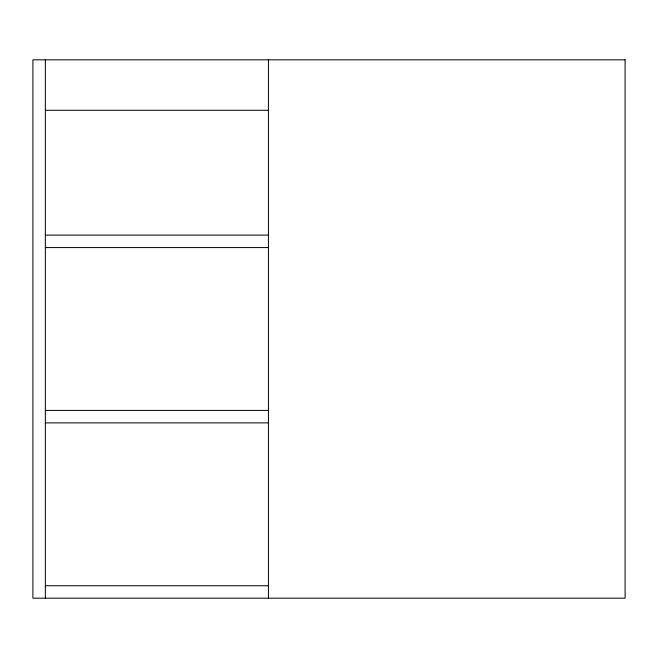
<?xml version="1.0" encoding="UTF-8"?>
<svg xmlns="http://www.w3.org/2000/svg" width="658" height="658" viewBox="0 0 658 658"><rect width="100%" height="100%" fill="white"/><g stroke="black" fill="none" stroke-linecap="round" stroke-linejoin="round"><path stroke-width="0.99" d="M45.353 110.289L268.365 110.289M45.353 235.12L268.365 235.12M45.353 247.572L268.365 247.572M45.353 410.428L268.365 410.428M45.353 422.88L268.365 422.88M45.353 585.735L268.365 585.735M268.431 59.82L268.431 598.18M45.353 59.82L45.353 598.18M625.1 59.82L32.9 59.82L32.9 598.18L625.1 598.18L625.1 59.82"/></g></svg>
